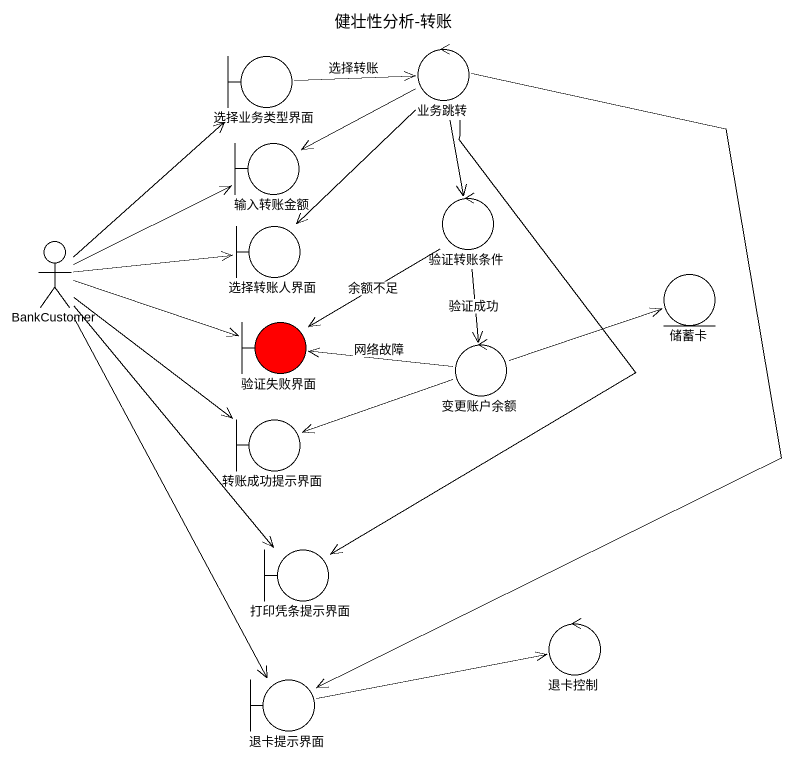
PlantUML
@startuml
title 健壮性分析-转账
boundary 选择业务类型界面
control 业务跳转
boundary 输入转账金额
control 验证转账条件
actor BankCustomer
boundary 选择转账人界面
boundary 验证失败界面 #FF0000
entity 储蓄卡
control 变更账户余额
boundary 转账成功提示界面
boundary 打印凭条提示界面
control 退卡控制
boundary 退卡提示界面
选择业务类型界面 -right-> 业务跳转 : 选择转账
业务跳转 -left-> 输入转账金额
业务跳转 --> 验证转账条件
业务跳转 --> 选择转账人界面
业务跳转 --> 打印凭条提示界面
业务跳转 --> 退卡提示界面
验证转账条件 --> 验证失败界面 : 余额不足
验证转账条件 --> 变更账户余额 : 验证成功
BankCustomer -up-> 选择业务类型界面
BankCustomer -right-> 输入转账金额
BankCustomer -right-> 选择转账人界面
BankCustomer -right-> 验证失败界面
BankCustomer --> 转账成功提示界面
BankCustomer --> 打印凭条提示界面
BankCustomer --> 退卡提示界面
变更账户余额 -left-> 验证失败界面 : 网络故障
变更账户余额 -right-> 储蓄卡
变更账户余额 -left-> 转账成功提示界面
退卡提示界面 -right-> 退卡控制
@enduml
